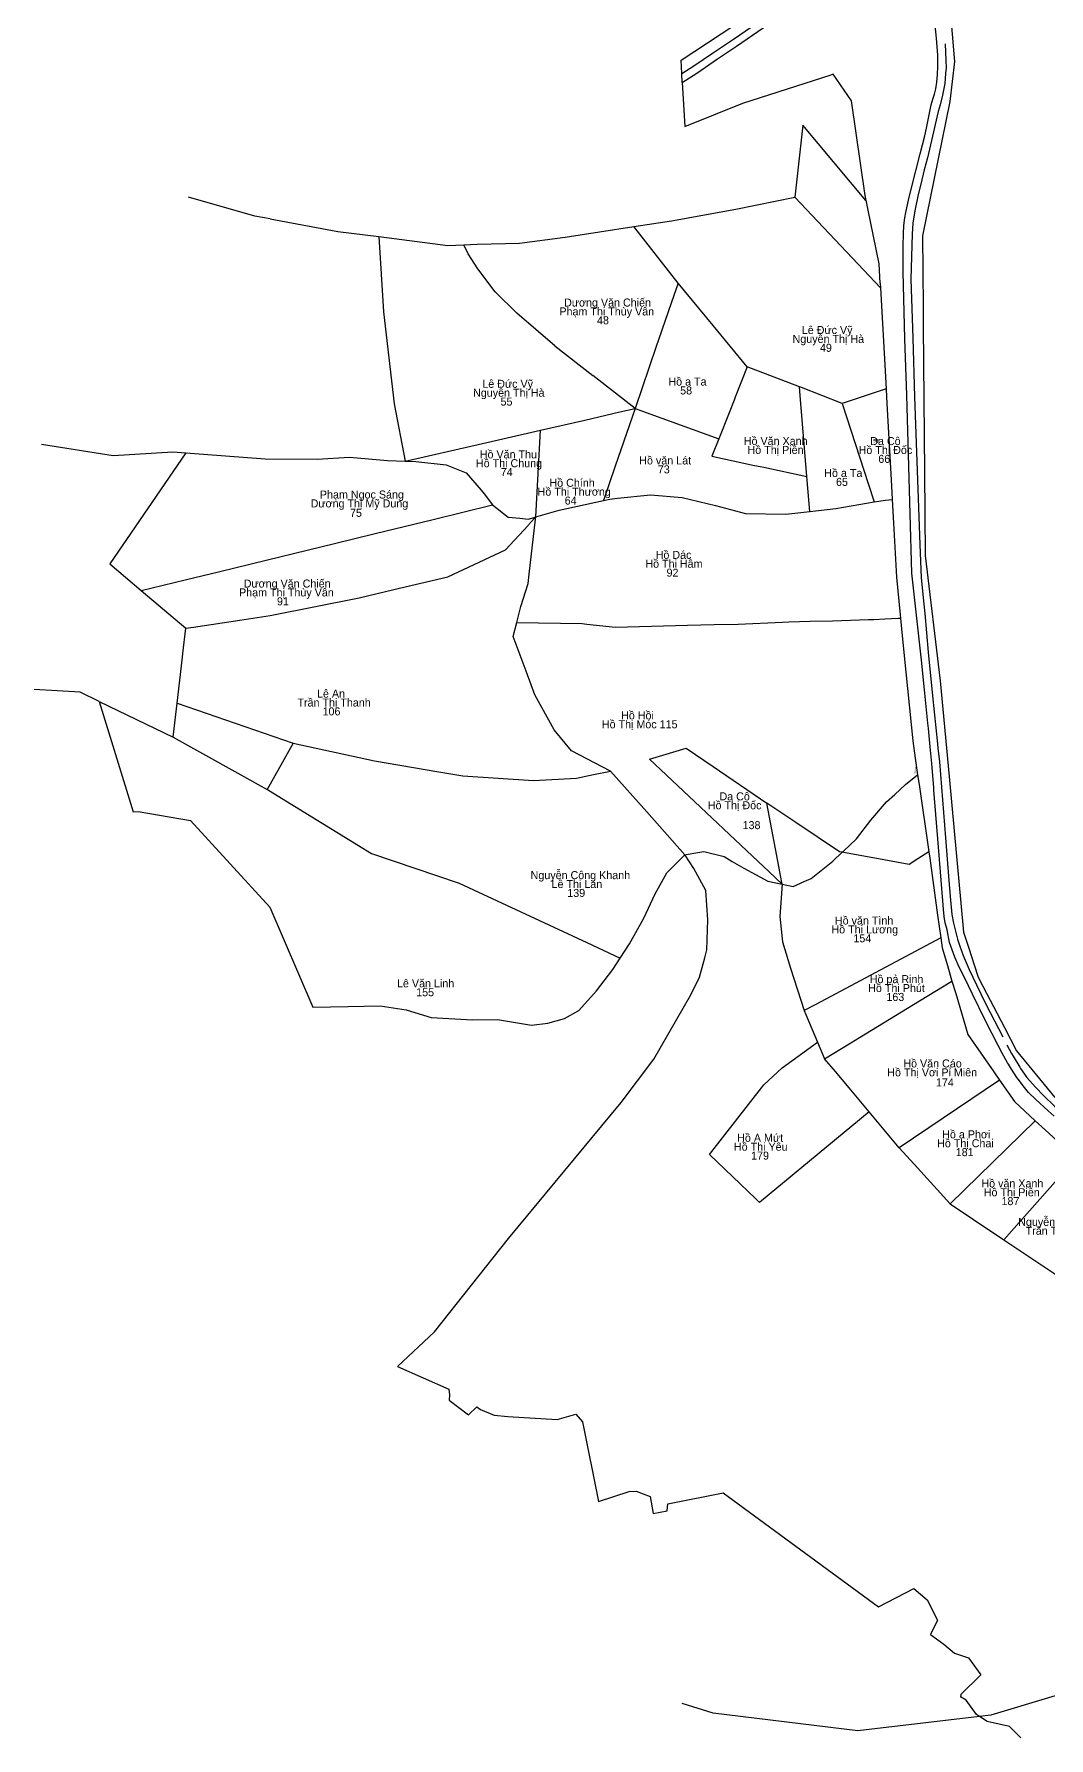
# Model space of a CAD drawing. Extents: x 552636 to 554405, y 1839956 to 1841947.
# Drawn here: x 552636 to 553395, y 1839956 to 1841232 of the extents above; entities that cross this region are included whole.
import ezdxf

# ---------------------------------------------------------------- set-up
doc = ezdxf.new("R2010")
doc.units = 0
for name, color, linetype in [('Level 10', 7, 'Continuous'), ('Level 12', 7, 'Continuous'), ('Level 15', 7, 'Continuous'), ('Level 2', 7, 'Continuous'), ('Level 22', 7, 'Continuous'), ('Level 3', 7, 'Continuous'), ('Level 34', 7, 'Continuous'), ('Level 4', 7, 'Continuous'), ('Level 53', 7, 'Continuous')]:
    doc.layers.add(name, color=color, linetype=linetype)

msp = doc.modelspace()

# ---------------------------------------------------------------- linework, layer by layer
at = {"layer": 'Level 10'}
for p, q in [((553121.07, 1841195.35), (553120.69, 1841202.03)), ((553269.23, 1841045.23), (553269.43, 1841041.59)), ((553269.43, 1841041.59), (553273.64, 1840966.09)), ((553273.64, 1840966.09), (553273.67, 1840965.5)), ((553277.61, 1840893.36), (553278.16, 1840883.19)), ((553278.16, 1840883.19), (553279.12, 1840865.55)), ((553284.14, 1840796.88), (553284.39, 1840794.42)), ((553284.39, 1840794.42), (553285.46, 1840783.67)), ((553285.46, 1840783.67), (553288.44, 1840753.81)), ((553295.45, 1840689.48), (553297.23, 1840677.16)), ((553297.23, 1840677.16), (553298.29, 1840669.86)), ((553298.29, 1840669.86), (553305.61, 1840619.38)), ((553305.61, 1840619.38), (553306.3, 1840614.61)), ((553306.3, 1840614.61), (553312.15, 1840571.95)), ((553312.15, 1840571.95), (553314.47, 1840555.03)), ((553319.45, 1840534.28), (553322.92, 1840522.64)), ((553322.92, 1840522.64), (553325.7, 1840513.34)), ((553354.13, 1840454.76), (553358.54, 1840448.37)), ((553385.08, 1840418.13), (553395.28, 1840408.77))]:
    msp.add_line(p, q, dxfattribs=at)
for points in [[(553120.69, 1841202.03), (553120.11, 1841211.98), (553228.92, 1841283.91)], [(553321.78, 1841246.3), (553324.4, 1841216.78), (553324.91, 1841210.99), (553321.36, 1841181.03), (553300.89, 1841080.49), (553301.31, 1841027.76), (553301.43, 1841013), (553302.3, 1840903.54), (553302.8, 1840841.13), (553314.09, 1840747.47), (553320.71, 1840675.86), (553331.49, 1840559.37), (553335.16, 1840548.03), (553342.19, 1840526.28), (553343.3, 1840524.15), (553362.28, 1840487.79), (553371.32, 1840470.47), (553399.85, 1840435.54)], [(553121.07, 1841195.35), (553122.99, 1841162.31), (553166.29, 1841179.82), (553232.42, 1841201.13)], [(553269.23, 1841045.23), (553268.42, 1841059.67), (553257.99, 1841110.77), (553247.77, 1841181.63), (553233.88, 1841201.6), (553232.42, 1841201.13)], [(553273.67, 1840965.5), (553274.26, 1840954.98), (553277.61, 1840893.36)], [(553279.12, 1840865.55), (553281.32, 1840825.11), (553284.14, 1840796.88)], [(553288.44, 1840753.81), (553293.57, 1840702.45), (553295.45, 1840689.48)], [(553314.47, 1840555.03), (553315.49, 1840547.55), (553319.45, 1840534.28)], [(553325.7, 1840513.34), (553334.85, 1840482.71), (553354.13, 1840454.76)], [(553358.54, 1840448.37), (553369.58, 1840432.36), (553385.08, 1840418.13)], [(553395.28, 1840408.77), (553416.13, 1840389.63), (553444.54, 1840381.47)], [(552907.89, 1840234.14), (552946.23, 1840217.12), (552946.93, 1840212.87), (552946.68, 1840208.89), (552960.95, 1840198.01), (552967.32, 1840203.83), (552970.08, 1840201.83), (552980.38, 1840197.58), (552990.61, 1840196.55), (553027.43, 1840194.33), (553041.29, 1840198.5), (553046.31, 1840192.74), (553058.29, 1840132.95), (553081.41, 1840140.49), (553086.67, 1840140.7), (553097.03, 1840136.66), (553099.29, 1840124.14), (553109.77, 1840126.07)], [(553109.77, 1840126.07), (553110.32, 1840131.36), (553151.6, 1840139.5), (553267.89, 1840054.16), (553294.39, 1840067.96), (553304.25, 1840059.3), (553312.09, 1840044.14), (553306.72, 1840033.57), (553316.9, 1840026.15), (553324.91, 1840019.46), (553335.27, 1840016.03), (553344.43, 1840003.37), (553329.51, 1839988.48), (553329.32, 1839986.71)], [(553343.51, 1839972.08), (553341.37, 1839973.44), (553333.46, 1839984.2), (553329.32, 1839986.71)], [(553374.49, 1839956.02), (553365.89, 1839964.61), (553349.24, 1839968.43), (553343.51, 1839972.08)]]:
    msp.add_lwpolyline(points, dxfattribs=at)
at = {"layer": 'Level 12'}
for p, q in [((553265.33, 1841045.94), (553269.43, 1841041.59)), ((553160.7, 1840959.85), (553159.81, 1840957.6)), ((553179.46, 1840907.85), (553181.98, 1840907.32)), ((553005.63, 1840863.83), (553005.88, 1840864.09)), ((553010.56, 1840869.14), (553011.45, 1840870.1)), ((553011.27, 1840868.57), (553011.45, 1840870.1)), ((552746.97, 1840765.18), (552747.29, 1840767.95)), ((553123.27, 1840616.85), (553123.08, 1840617.14)), ((553220.57, 1840504.93), (553219.41, 1840504.31))]:
    msp.add_line(p, q, dxfattribs=at)
for points in [[(552812.56, 1841093.24), (552801.17, 1841095.33), (552751.46, 1841109.44)], [(552812.56, 1841093.24), (552863.37, 1841083.93), (552894.06, 1841080.01)]]:
    msp.add_lwpolyline(points, dxfattribs=at)
at = {"layer": 'Level 2'}
msp.add_line((553264.19, 1840927.75), (553267.9, 1840927.75), dxfattribs=at)
at = {"layer": 'Level 22'}
for points in [[(553121.07, 1841195.35), (553131.9, 1841202.37), (553147.48, 1841213.1), (553161.56, 1841222.64), (553185.48, 1841238.98), (553203.7, 1841251.52), (553221.89, 1841263.78), (553229.04, 1841268.75), (553240.21, 1841276.23), (553245.73, 1841280.08), (553252.07, 1841283.92)], [(553120.69, 1841202.03), (553129.75, 1841207.84), (553143.67, 1841217.3), (553159.3, 1841227.84), (553181.7, 1841243.15), (553201.37, 1841256.61), (553227.7, 1841274.82)], [(553399.29, 1840421.43), (553394.96, 1840425.42), (553385.55, 1840434.05), (553380.29, 1840439.31), (553376.26, 1840444.14), (553373.33, 1840448), (553371.41, 1840450.53), (553367.46, 1840456.57), (553365.13, 1840460.36), (553364.44, 1840461.53), (553360.45, 1840468.67), (553357.57, 1840474.31), (553348.06, 1840492.91), (553338.35, 1840512.85), (553332.24, 1840525.4), (553328.26, 1840533.01), (553325.06, 1840540.6), (553321.15, 1840551.49), (553319.22, 1840560.89), (553317.8, 1840566.25), (553317.08, 1840570.89), (553316.48, 1840576.2), (553315.95, 1840582.72), (553314.85, 1840598.18), (553312.34, 1840629.1), (553309.4, 1840665.54), (553309.32, 1840667.27), (553307.77, 1840685.58), (553306.69, 1840697.96), (553305.37, 1840711.71), (553304.78, 1840715.84), (553302.29, 1840740.77), (553300.14, 1840762.8), (553292.75, 1840827.92), (553289.1, 1840961.27), (553287.66, 1841003.58), (553286.45, 1841053.6), (553286.4, 1841073.04), (553286.75, 1841082.18), (553286.79, 1841088.36), (553287.64, 1841094.06), (553288.35, 1841098.1), (553290.45, 1841107.25), (553292.4, 1841115.51), (553299.18, 1841141.93), (553302.47, 1841155.48), (553303.81, 1841161.23), (553305.11, 1841167.5), (553306.62, 1841174.87), (553307.4, 1841178.57), (553308.59, 1841182.96), (553309.74, 1841186.51), (553310.75, 1841190.66), (553311.58, 1841195.64), (553312.11, 1841200.98), (553312.39, 1841207.66), (553312.24, 1841215.83), (553311.36, 1841228.43), (553309.26, 1841247.6)], [(553317.78, 1841224.28), (553318.37, 1841211.94), (553318.53, 1841206.35), (553318.07, 1841202.11), (553317.6, 1841194.55), (553315.71, 1841185.78), (553314.09, 1841178.75), (553312.69, 1841173.62), (553307.54, 1841151.88), (553304.56, 1841138.88), (553302.15, 1841129.92), (553299.55, 1841119.22), (553297.59, 1841111.57), (553295.03, 1841099.34), (553293.56, 1841089.98), (553293.16, 1841081.8), (553292.2, 1841048.12), (553293.57, 1841004)], [(553293.57, 1841004), (553294.95, 1840959.97), (553298.85, 1840849.41)], [(553298.85, 1840849.41), (553299.75, 1840824.42), (553301.92, 1840804.81), (553302.69, 1840797.77), (553305.09, 1840768.86), (553308.42, 1840736.25), (553312.02, 1840700.25), (553312.4, 1840696.94), (553313.65, 1840686.89), (553318.15, 1840629.88), (553320.65, 1840597.96), (553321.79, 1840583.32), (553322.86, 1840572.48), (553323.94, 1840566.01), (553326.95, 1840554.07), (553328.71, 1840548.81), (553331.24, 1840541.88), (553335.84, 1840531.3), (553341.25, 1840519.95), (553348.37, 1840505.4), (553361.06, 1840480.83)], [(553363.87, 1840474.95), (553367.43, 1840468.47), (553368.6, 1840466.36), (553373.78, 1840458.07), (553374.3, 1840457.28), (553378.95, 1840450.52), (553385.3, 1840443.13), (553391.36, 1840436.91), (553399.6, 1840428.91), (553407.57, 1840421.89), (553410.32, 1840419.54)]]:
    msp.add_lwpolyline(points, dxfattribs=at)
at = {"layer": 'Level 3'}
for p, q in [((553175.87, 1841103.6), (553205.26, 1841109.64)), ((553205.26, 1841109.64), (553265.33, 1841045.94)), ((553117.93, 1841045.17), (553084.87, 1841087.48)), ((553117.93, 1841045.17), (553113.05, 1841030.97)), ((553144.11, 1841013.5), (553117.93, 1841045.17)), ((553113.05, 1841030.97), (553103.37, 1841002.8)), ((553103.37, 1841002.8), (553101.59, 1840997.61)), ((553169.65, 1840982.6), (553144.11, 1841013.5)), ((553025.56, 1840998.3), (553054, 1840976.07)), ((553101.59, 1840997.61), (553085.68, 1840951.3)), ((553169.65, 1840982.6), (553160.7, 1840959.85)), ((553172.85, 1840981.36), (553169.65, 1840982.6)), ((553208.84, 1840967.47), (553172.85, 1840981.36)), ((553085.68, 1840951.3), (553054, 1840976.07)), ((553209.37, 1840961.11), (553208.84, 1840967.47)), ((553210.24, 1840966.93), (553208.84, 1840967.47)), ((553240.84, 1840955.11), (553210.24, 1840966.93)), ((553273.64, 1840966.09), (553240.84, 1840955.11)), ((553159.81, 1840957.6), (553156.04, 1840948.02)), ((553214.38, 1840900.47), (553209.37, 1840961.11)), ((553014.98, 1840935.09), (553048.11, 1840942.69)), ((553048.11, 1840942.69), (553074.41, 1840948.71)), ((553083.48, 1840944.89), (553070.86, 1840908.15)), ((553074.41, 1840948.71), (553085.68, 1840951.3)), ((553085.68, 1840951.3), (553083.48, 1840944.89)), ((553085.68, 1840951.3), (553148.42, 1840928.65)), ((553156.04, 1840948.02), (553148.42, 1840928.65)), ((552968.42, 1840924.41), (553014.98, 1840935.09)), ((553011.45, 1840870.1), (553014.98, 1840935.09)), ((552913.66, 1840911.85), (552968.42, 1840924.41)), ((553070.86, 1840908.15), (553062.05, 1840882.49)), ((553175.17, 1840908.75), (553179.46, 1840907.85)), ((553181.98, 1840907.32), (553214.38, 1840900.47)), ((553216.55, 1840874.17), (553214.38, 1840900.47)), ((552934.72, 1840868.27), (552979.01, 1840879.07)), ((552972.67, 1840887.52), (552979.01, 1840879.07)), ((552891.28, 1840857.67), (552934.72, 1840868.27)), ((553005.88, 1840864.09), (553010.56, 1840869.14)), ((553006.53, 1840827.34), (553011.27, 1840868.57)), ((552809.75, 1840837.79), (552861.74, 1840850.47)), ((552861.74, 1840850.47), (552891.28, 1840857.67)), ((552774.91, 1840829.29), (552809.75, 1840837.79)), ((552749, 1840822.97), (552774.91, 1840829.29)), ((552716.19, 1840814.97), (552749, 1840822.97)), ((552716.19, 1840814.97), (552749.49, 1840786.78)), ((552747.29, 1840767.95), (552749.49, 1840786.78)), ((552749.49, 1840786.78), (552755.19, 1840787.65)), ((552755.19, 1840787.65), (552789.84, 1840792.95)), ((553200.91, 1840791.55), (553216.76, 1840791.99)), ((553216.76, 1840791.99), (553233.6, 1840792.46)), ((553233.6, 1840792.46), (553260.4, 1840793.21)), ((552742.93, 1840730.58), (552746.97, 1840765.18)), ((552684.64, 1840732.03), (552739.96, 1840705.12)), ((552739.96, 1840705.12), (552742.93, 1840730.58)), ((552742.93, 1840730.58), (552829.76, 1840700.64)), ((552739.96, 1840705.12), (552810.3, 1840666.12)), ((552829.76, 1840700.64), (552810.3, 1840666.12)), ((553054.58, 1840677.21), (553067.43, 1840679.83)), ((553067.43, 1840679.83), (553094.61, 1840649.22)), ((553144.07, 1840683.17), (553184.36, 1840655.82)), ((553177.89, 1840612.07), (553121.69, 1840665.03)), ((553094.61, 1840649.22), (553123.08, 1840617.14)), ((553193.56, 1840607.13), (553184.36, 1840655.82)), ((553185.74, 1840604.67), (553177.89, 1840612.07)), ((553194.6, 1840601.62), (553193.56, 1840607.13)), ((553243.33, 1840618.62), (553240.8, 1840619.09)), ((553271.89, 1840613.35), (553243.33, 1840618.62)), ((553305.61, 1840619.38), (553297.39, 1840614.08)), ((553195.82, 1840595.18), (553185.74, 1840604.67)), ((553195.82, 1840595.18), (553194.6, 1840601.62)), ((553314.47, 1840555.03), (553220.57, 1840504.93)), ((553298.62, 1840507.82), (553322.92, 1840522.64)), ((553253.72, 1840480.45), (553298.62, 1840507.82)), ((553219.41, 1840504.31), (553212.34, 1840500.54)), ((553212.34, 1840500.54), (553213.57, 1840497.64)), ((553213.57, 1840497.64), (553222.31, 1840476.92)), ((553247.14, 1840476.44), (553253.72, 1840480.45)), ((553222.31, 1840476.92), (553224.3, 1840472.21)), ((553224.3, 1840472.21), (553227.56, 1840464.5)), ((553227.56, 1840464.5), (553247.14, 1840476.44)), ((553235.67, 1840454.84), (553227.56, 1840464.5)), ((553245.85, 1840442.71), (553235.67, 1840454.84)), ((553260.93, 1840424.75), (553245.85, 1840442.71)), ((553358.54, 1840448.37), (553316.38, 1840420.03)), ((553283.47, 1840397.9), (553260.93, 1840424.75)), ((553316.38, 1840420.03), (553283.47, 1840397.9)), ((553385.08, 1840418.13), (553321.52, 1840355.83)), ((553283.47, 1840397.9), (553294.6, 1840385.59)), ((553294.6, 1840385.59), (553321.52, 1840355.83)), ((553361.64, 1840329.02), (553415.69, 1840389.76)), ((553321.52, 1840355.83), (553339.09, 1840344.09)), ((553339.09, 1840344.09), (553361.64, 1840329.02)), ((553361.64, 1840329.02), (553401.48, 1840302.4))]:
    msp.add_line(p, q, dxfattribs=at)
for points in [[(553258.54, 1841106.93), (553211.17, 1841163.45), (553205.26, 1841109.64)], [(553084.87, 1841087.48), (553113.04, 1841091.82), (553161.23, 1841100.59), (553175.87, 1841103.6)], [(552894.06, 1841080.01), (552945.72, 1841073.41), (552957.66, 1841073.89)], [(552894.06, 1841080.01), (552897.34, 1841023.56), (552905.42, 1840954.87), (552913.66, 1840911.85)], [(552957.66, 1841073.89), (552967.62, 1841074.29), (552999.16, 1841075.17), (553033.32, 1841079.55), (553084.87, 1841087.48)], [(553025.56, 1840998.3), (552997.29, 1841022.55), (552981.14, 1841038.71), (552968.01, 1841055.88), (552960.94, 1841066.99), (552957.66, 1841073.89)], [(553240.84, 1840955.11), (553260.55, 1840894.3), (553264.71, 1840881.32)], [(553148.42, 1840928.65), (553143.25, 1840915.5), (553175.17, 1840908.75)], [(552641.56, 1840924.59), (552695.17, 1840916.19), (552739.89, 1840918.89), (552749.4, 1840918.16)], [(552749.4, 1840918.16), (552692.55, 1840834.99), (552716.19, 1840814.97)], [(552749.4, 1840918.16), (552808.98, 1840913.58), (552847.88, 1840913.43), (552872, 1840914.78), (552900.44, 1840912.44), (552913.66, 1840911.85)], [(552913.66, 1840911.85), (552921.55, 1840911.5), (552944.38, 1840909.18), (552959.27, 1840903.13), (552970.6, 1840890.28), (552972.67, 1840887.52)], [(552979.01, 1840879.07), (552990.84, 1840870.07), (552999.42, 1840869.17)], [(553011.45, 1840870.1), (553028.88, 1840875.3), (553062.05, 1840882.49)], [(553062.05, 1840882.49), (553066.73, 1840883.51), (553072.56, 1840884.1)], [(553072.56, 1840884.1), (553097.19, 1840886.61), (553121.02, 1840884.66), (553145.82, 1840878.65), (553168.27, 1840872.64), (553198.61, 1840872.07), (553216.55, 1840874.17)], [(553216.55, 1840874.17), (553235.97, 1840876.45), (553264.71, 1840881.32)], [(552905.23, 1840815.75), (552945.72, 1840825.35), (552988.65, 1840845.51), (553005.63, 1840863.83)], [(552999.42, 1840869.17), (553006.02, 1840868.48), (553009.92, 1840869.64)], [(552997.15, 1840791.05), (553000.13, 1840802.98), (553005.72, 1840820.32), (553006.53, 1840827.34)], [(552789.84, 1840792.95), (552812.57, 1840796.42), (552879.15, 1840809.57), (552905.23, 1840815.75)], [(553004.21, 1840754.58), (552994.54, 1840780.61), (552997.15, 1840791.05)], [(552997.15, 1840791.05), (553046.03, 1840790.25), (553049.67, 1840789.85)], [(553049.67, 1840789.85), (553071.04, 1840787.52), (553124.96, 1840789.07), (553144.91, 1840789.48)], [(553144.91, 1840789.48), (553162.86, 1840789.85), (553196.07, 1840791.41), (553200.91, 1840791.55)], [(553260.4, 1840793.21), (553264.34, 1840793.32), (553272.62, 1840793.78)], [(553272.62, 1840793.78), (553282.67, 1840794.34), (553284.39, 1840794.42)], [(553067.43, 1840679.83), (553038.13, 1840695.06), (553025.28, 1840710.72), (553010.75, 1840737), (553004.21, 1840754.58)], [(552684.64, 1840732.03), (552670.48, 1840738.91), (552635.95, 1840740.91)], [(552684.64, 1840732.03), (552710.01, 1840649.22), (552713.85, 1840649.47), (552752.89, 1840642.96), (552812.27, 1840577.85), (552844.53, 1840503.08)], [(552829.76, 1840700.64), (552890.81, 1840687.63), (552938.92, 1840679.39)], [(553121.69, 1840665.03), (553096.61, 1840688.66), (553123.85, 1840696.9), (553144.07, 1840683.17)], [(552938.92, 1840679.39), (552956.76, 1840676.34), (553009.69, 1840672.87), (553041.8, 1840674.6), (553054.58, 1840677.21)], [(552810.3, 1840666.12), (552811.37, 1840665.53), (552888.57, 1840618.21), (552954.2, 1840596), (553049.73, 1840551.59), (553074.58, 1840539.84)], [(553240.8, 1840619.09), (553238.76, 1840619.47), (553206.14, 1840641.28), (553185.03, 1840655.36), (553184.36, 1840655.82)], [(553137.89, 1840540.07), (553139.46, 1840545.93), (553140.24, 1840568.58), (553138.68, 1840590.45), (553129.7, 1840606.86), (553123.27, 1840616.85)], [(553297.39, 1840614.08), (553290.82, 1840609.85), (553271.89, 1840613.35)], [(553195.82, 1840595.18), (553194.02, 1840571.09), (553196.05, 1840551.96), (553202.16, 1840532.41), (553212.34, 1840500.54)], [(552907.89, 1840234.14), (552935.56, 1840260.16), (552990.91, 1840329.97), (553075.39, 1840431.85), (553099.69, 1840464.26), (553127.36, 1840512.34), (553134, 1840525.62), (553137.89, 1840540.07)], [(553176.15, 1840359.6), (553141.51, 1840392.75), (553182.2, 1840444.87), (553195.7, 1840457.74), (553222.31, 1840476.92)], [(553260.93, 1840424.75), (553178.95, 1840356.92), (553176.15, 1840359.6)]]:
    msp.add_lwpolyline(points, dxfattribs=at)
at = {"layer": 'Level 34'}
for p, q in [((553009.92, 1840869.64), (553011.45, 1840870.1)), ((553240.8, 1840619.09), (553241.68, 1840619.92)), ((553114.43, 1840608.57), (553121.78, 1840615.85)), ((553121.78, 1840615.85), (553123.08, 1840617.14)), ((553123.08, 1840617.14), (553123.93, 1840617.29)), ((553123.93, 1840617.29), (553132.68, 1840618.81))]:
    msp.add_line(p, q, dxfattribs=at)
for points in [[(553264.71, 1840881.32), (553273.24, 1840882.77), (553278.16, 1840883.19)], [(553280.05, 1840662.38), (553288.07, 1840669.89), (553297.23, 1840677.16)], [(553241.68, 1840619.92), (553251.45, 1840629.19), (553262.18, 1840643.16), (553274, 1840656.72), (553280.05, 1840662.38)], [(553074.58, 1840539.84), (553081.48, 1840550.57), (553092.3, 1840569.64), (553100.85, 1840587.94), (553109.43, 1840603.63), (553114.43, 1840608.57)], [(553132.68, 1840618.81), (553137.29, 1840619.61), (553152.33, 1840615.79), (553158.43, 1840612.24)], [(553158.43, 1840612.24), (553167.24, 1840607.12), (553185.14, 1840597.48), (553195.82, 1840595.18)], [(553212.38, 1840597.13), (553217.42, 1840599.34), (553233.85, 1840612.5), (553240.8, 1840619.09)], [(553195.82, 1840595.18), (553203.98, 1840593.43), (553212.38, 1840597.13)], [(552844.53, 1840503.08), (552871.08, 1840503.66), (552895.03, 1840504.21), (552914.42, 1840501.12), (552933.07, 1840495.35), (552964.17, 1840493.68), (552982.82, 1840493.78), (553008.34, 1840489.54), (553020.43, 1840491.14), (553032.84, 1840494.59), (553043.53, 1840500.6), (553056.92, 1840515.25), (553069.11, 1840531.34), (553074.58, 1840539.84)]]:
    msp.add_lwpolyline(points, dxfattribs=at)
at = {"layer": 'Level 53'}
for points in [[(553449.55, 1840015.41), (553402.61, 1839988.21), (553351.98, 1839973.08), (553343.51, 1839972.08)], [(553343.51, 1839972.08), (553252.5, 1839961.28), (553144.08, 1839974.49), (553120.89, 1839981.89)]]:
    msp.add_lwpolyline(points, dxfattribs=at)

# ---------------------------------------------------------------- texts
at = {"layer": 'Level 15'}
msp.add_text('Khe suối', height=1, rotation=80, dxfattribs=at).set_placement((553295.43, 1840677.91))
at = {"layer": 'Level 3'}
for s, p in [('Dương Văn Chiến', (553032.6, 1841027.63)), ('Phạm Thị Thùy Vân', (553029.1, 1841020.97)), ('48', (553057.26, 1841014.31)), ('Nguyễn Thị Hà', (553203.6, 1841000.42)), ('Lê Đức Vỹ', (553210.52, 1841007.08)), ('49', (553224.09, 1840993.76)), ('Nguyễn Thị Hà', (552964.49, 1840960.13)), ('Lê Đức Vỹ', (552971.41, 1840966.79)), ('Hồ a Ta', (553110.67, 1840968.47)), ('58', (553119.47, 1840961.81)), ('55', (552985.05, 1840953.47)), ('Hồ Văn Xanh', (553167.12, 1840923.99)), ('Da Cô', (553261.74, 1840923.91)), ('Hồ Thị Chung', (552966.64, 1840907.34)), ('Hồ Văn Thu', (552969.51, 1840914)), ('Hồ văn Lát', (553088.87, 1840909.41)), ('Hồ Thị Piền', (553169.9, 1840917.33)), ('Hồ Thị Đốc', (553253.04, 1840917.25)), ('66', (553267.78, 1840910.59)), ('74', (552985.15, 1840900.68)), ('73', (553102.76, 1840902.75)), ('Hồ a Ta', (553227.32, 1840900.01)), ('Phạm Ngọc Sáng', (552849.84, 1840883.9)), ('Hồ Thị Thương', (553012.78, 1840886.04)), ('Hồ Chính', (553021.66, 1840892.7)), ('65', (553236.13, 1840893.35)), ('Dương Thị Mỹ Dung ', (552842.92, 1840877.24)), ('75', (552872.38, 1840870.19)), ('64', (553033.06, 1840879.38)), ('Hồ Thị Hâm', (553093.42, 1840832.08)), ('Hồ Dác', (553101.14, 1840838.74)), ('Dương Văn Chiến', (552792.83, 1840817.26)), ('92', (553109.29, 1840825.42)), ('Phạm Thị Thùy Vân', (552789.33, 1840810.6)), ('91', (552817.72, 1840803.94)), ('Trần Thị Thanh', (552833.05, 1840728.19)), ('Lê An', (552847.71, 1840734.85)), ('106', (552851.83, 1840721.53)), ('Hồ Hồi', (553075.26, 1840718.55)), ('Hồ Thị Móc 115', (553060.89, 1840711.89)), ('Da Cô', (553148.89, 1840657.93)), ('Hồ Thị Đốc', (553140.19, 1840651.27)), ('138', (553166.2, 1840636.39)), ('Nguyễn Công Khanh', (553007.56, 1840598.94)), ('Lê Thị Lan', (553023.23, 1840592.28)), ('139', (553035, 1840585.62)), ('Hồ văn Tình', (553235.31, 1840564.97)), ('Hồ Thị Lương', (553232.69, 1840558.31)), ('154', (553249.13, 1840551.65)), ('Lê Văn Linh', (552907.55, 1840517.94)), ('Hồ Thị Phút', (553260.23, 1840514.42)), ('Hồ pả Rinh', (553261.37, 1840521.08)), ('155', (552921.91, 1840511.28)), ('163', (553273.83, 1840507.76)), ('Hồ Thị Vơi Pỉ Miên', (553274.49, 1840451.32)), ('Hồ Văn Cáo', (553286.49, 1840457.98)), ('174', (553310.88, 1840443.79)), ('Hồ A Mứt', (553162.15, 1840402.29)), ('Hồ Thị Chai', (553311.83, 1840398.23)), ('Hồ a Phơi', (553315.61, 1840404.89)), ('Hồ Thị Yêu', (553159.72, 1840395.63)), ('179', (553172.56, 1840388.97)), ('181', (553325.71, 1840391.57)), ('Hồ văn Xanh', (553344.91, 1840368.2)), ('Hồ Thị Piền', (553346.67, 1840361.54)), ('187', (553359.98, 1840354.88)), ('Nguyễn Mậu Quý', (553372.46, 1840339.38)), ('Trần Thị Loan', (553378.06, 1840332.72))]:
    msp.add_text(s, height=6, dxfattribs=at).set_placement(p)
at = {"layer": 'Level 4'}
msp.add_text('1551', height=1.5, dxfattribs=at).set_placement((553264.19, 1840925.45))

doc.saveas('drawing.dxf')
